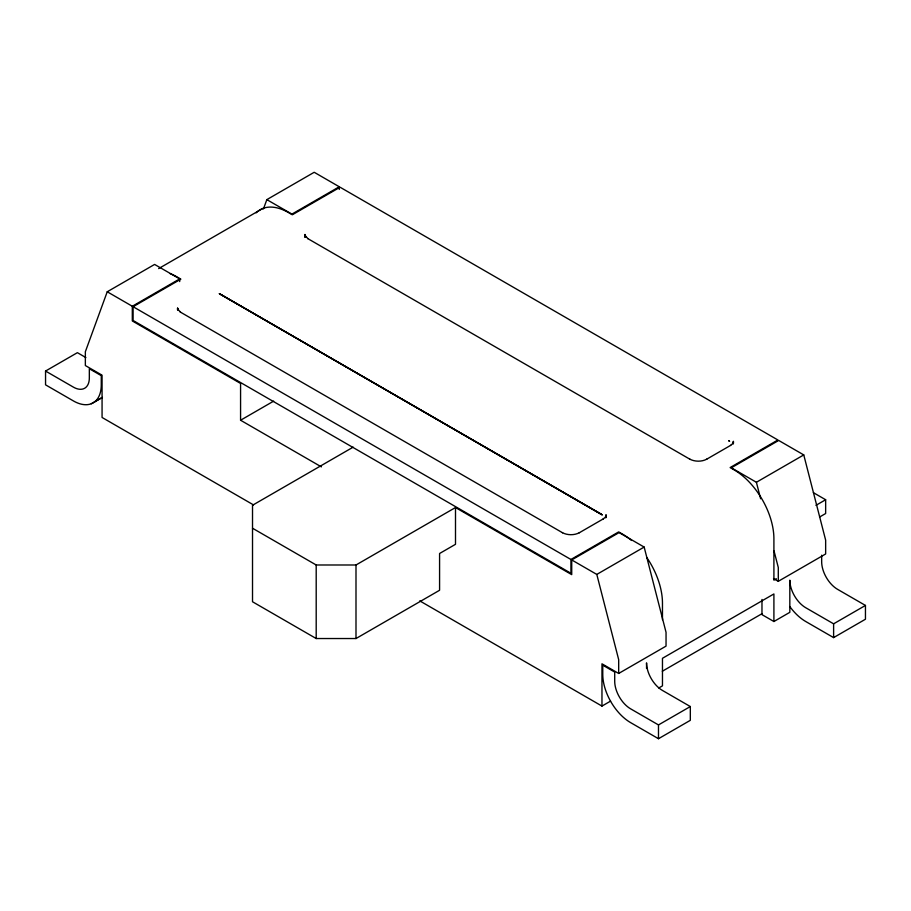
<?xml version="1.0" encoding="UTF-8"?>
<svg xmlns="http://www.w3.org/2000/svg" width="911" height="911" viewBox="0 0 911 911"><rect width="100%" height="100%" fill="white"/><g stroke="black" fill="none" stroke-linecap="round" stroke-linejoin="round"><path stroke-width="1.37" d="M180.503 312.177L177.577 308.954L177.622 310.036L177.622 307.986M603.139 518.985L605.234 517.334L606.066 515.341L606.02 516.844L606.02 514.795L605.815 517.847M733.287 443.93L733.378 442.177M606.009 516.992L606.043 516.241M733.378 443.463L733.401 442.712M733.378 442.393L733.435 441.664L732.774 443.566L730.497 445.456M179.683 281.579L179.683 278.903L154.608 264.429L107.236 291.771L85.349 351.748L85.349 365.539L102.066 375.184L102.066 417.466L253.52 504.91M263.438 208.961L266.843 199.634L314.204 172.281L339.279 186.766L339.279 189.431M219.357 293.661L602.16 514.852L219.357 293.661L601.454 514.248M158.651 268.586L262.755 208.482M107.236 291.771L132.311 306.255L179.683 278.903M339.279 186.766L291.919 214.108L266.843 199.634M133.108 306.711L570.924 559.479L570.924 573.27L133.108 320.501L133.108 306.711L180.868 279.142L176.893 276.842A56.288 32.5 60 0 0 169.981 273.551M45.55 371.05L73.415 387.141A22.513 13.005 60 0 0 89.335 377.951L89.335 368.75L101.269 375.651L101.269 384.841A39.401 22.752 60 0 1 73.415 400.931L45.55 384.841L45.55 371.05L77.389 352.671L85.873 357.567M132.311 306.255L132.311 320.957L240.572 383.463L240.572 420.233L273.664 401.125M353.172 447.142L252.518 505.252L252.518 601.761L316.197 638.531L355.996 638.531L439.58 590.271L439.58 553.501L455.5 544.311L455.5 507.541L355.996 564.991L316.197 564.991L252.518 528.232M579.259 532.776L603.333 518.871M706.617 459.246L730.69 445.342M570.924 559.479L618.683 531.899L622.668 534.199A56.288 32.5 60 0 1 631.517 540.462M455.5 507.541L571.721 574.647L571.721 559.935L619.081 532.593L644.157 547.067L666.043 632.325L666.043 646.115L618.683 673.457L601.966 663.8L601.966 706.082L610.586 701.106M571.721 559.935L596.796 574.42L644.157 547.067M803.764 454.919L778.689 440.446L731.317 467.787L756.392 482.272L803.764 454.919L825.651 540.177L825.651 553.968L778.29 581.309L773.507 578.553M815.937 505.343L825.651 499.74L825.651 513.519L819.581 517.027M776.354 578.747L773.906 580.159L773.906 538.8A56.288 32.5 60 0 0 734.107 469.86L730.132 467.559L777.892 439.99L340.076 187.222L292.317 214.791L288.331 212.502A56.288 32.5 60 0 0 256.139 212.855M662.331 671.236L762.12 613.627M658.79 687.987L662.468 685.869L662.468 658.289L773.906 593.949L773.906 621.518L761.972 614.629L761.972 599.461M773.906 621.518L789.826 612.329L789.826 580.159A22.513 13.005 60 0 0 805.745 607.739L833.611 623.819L865.45 605.439L865.45 619.229L833.611 637.609L805.745 621.518A39.401 22.752 60 0 1 789.826 606.567M658.482 724.928L690.322 706.549L690.322 720.328L658.482 738.719L630.628 722.628A39.401 22.752 60 0 1 602.763 674.379L602.763 665.178L614.709 672.079L614.709 681.269A22.513 13.005 60 0 0 630.628 708.838L658.482 724.928L658.482 738.719M91.316 403.744L102.419 397.39M94.755 401.751L101.918 397.663M706.811 459.133C701.698 461.968 694.615 461.74 689.752 459.133M579.453 532.662C574.294 535.509 567.075 535.247 562.394 532.662M813.398 492.669L825.651 499.74M307.667 238.534L689.957 459.246M865.45 605.439L837.585 589.349A22.513 13.005 60 0 1 821.665 561.78L821.665 555.209M180.31 312.063L562.588 532.776M240.572 420.233L321.401 466.887M690.322 706.549L662.468 690.458A22.513 13.005 60 0 1 646.548 662.889L646.548 668.446M419.743 600.873L601.966 706.082M307.861 238.648L304.946 235.266L305.105 237.213L304.98 234.446L305.083 237.145M177.577 308.954L177.907 309.82L177.565 308.282L177.622 309.114M756.392 482.272L760.628 498.772M774.054 551.018L778.29 567.519L778.29 581.309M596.796 574.42L618.683 659.666L618.683 673.457M833.611 623.819L833.611 637.609M733.378 441.266L733.378 443.315M662.468 619.685L662.468 603.139A56.288 32.5 60 0 0 646.696 557.407M355.996 564.991L355.996 638.531M316.197 564.991L316.197 638.531M728.811 440.719L729.529 441.311L728.811 440.719M305.754 236.997L304.923 235.38L305.754 236.997"/></g></svg>
